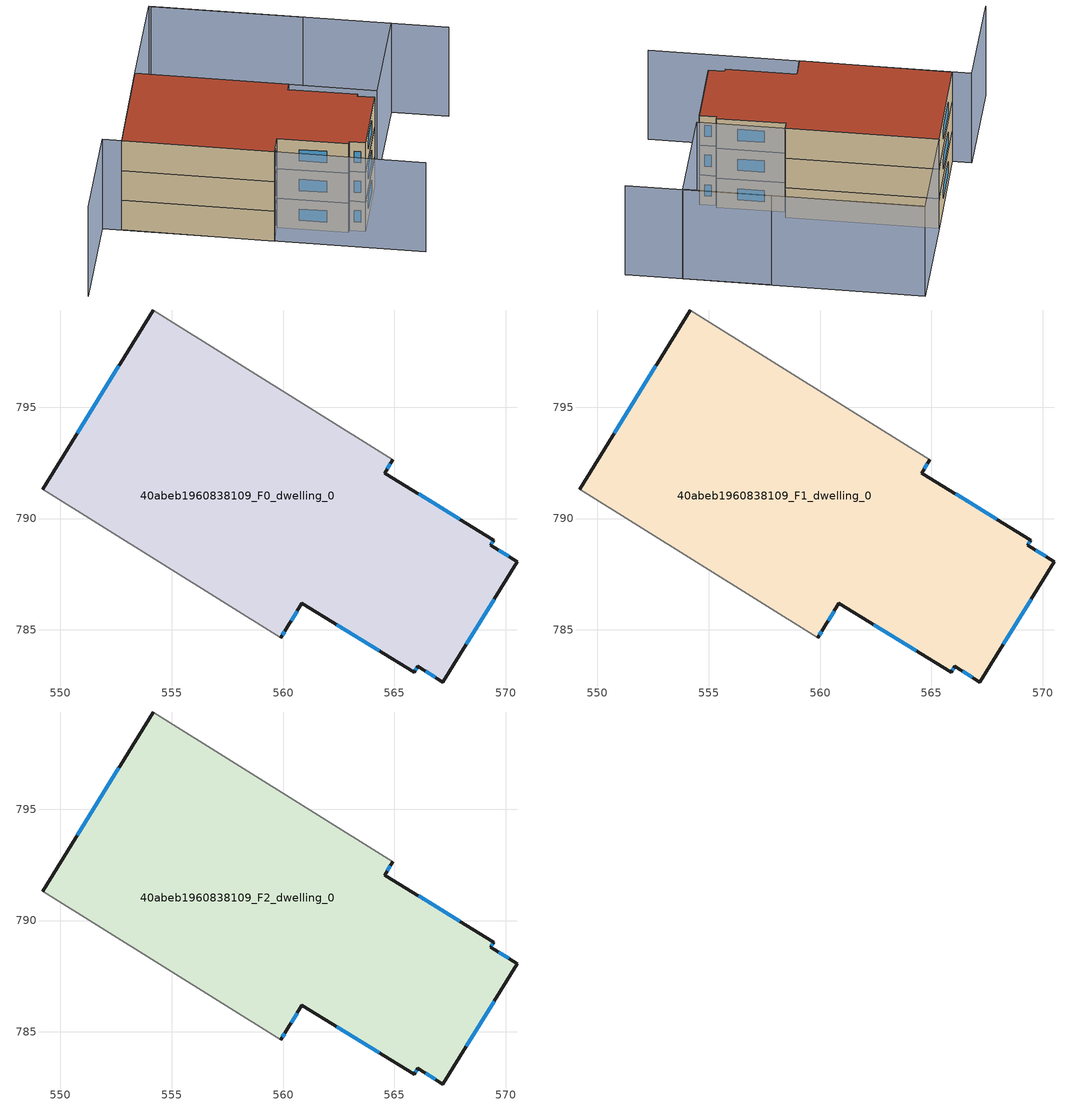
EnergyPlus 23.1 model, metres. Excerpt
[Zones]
40abeb1960838109_F0_dwelling_0
 floor ground (EU_floor_Construction): 564.92,792.65 564.56,792.05 569.45,789.03 569.32,788.81 570.51,788.07 567.18,782.66 566.05,783.36 565.89,783.1 560.84,786.21 560.15,785.06 559.9,784.64 549.21,791.32 554.17,799.37 z0
 wall outside (EU_wall_Construction): 559.9,784.64 560.15,785.06 560.84,786.21 565.89,783.1 566.05,783.36 567.18,782.66 570.51,788.07 569.32,788.81 569.45,789.03 564.56,792.05 564.92,792.65 / 554.17,799.37 549.21,791.32 z0:3
 wall adiabatic (EU_wall_Construction): 549.21,791.32 559.9,784.64 / 564.92,792.65 554.17,799.37 z0:3
 window (EU_Window_Construction): 570.14,788.3 569.69,788.58 / 568.22,784.35 569.48,786.39 / 566.4,783.14 566.83,782.88 / 565.94,783.18 566,783.28 / 562.42,785.24 564.32,784.07 / 560.37,785.42 560.63,785.85 / 559.98,784.77 560.07,784.93 / 552.63,796.86 550.76,793.83 / 564.67,792.23 564.81,792.46 / 567.93,789.97 566.08,791.11 / 569.36,788.88 569.41,788.96 z0.93:2.07
40abeb1960838109_F1_dwelling_0
 floor to 40abeb1960838109_F0_dwelling_0 (EU_floor_Construction): 564.92,792.65 564.56,792.05 569.45,789.03 569.32,788.81 570.51,788.07 567.18,782.66 566.05,783.36 565.89,783.1 560.84,786.21 560.15,785.06 559.9,784.64 549.21,791.32 554.17,799.37 z3
 wall outside (EU_wall_Construction): 559.9,784.64 560.15,785.06 560.84,786.21 565.89,783.1 566.05,783.36 567.18,782.66 570.51,788.07 569.32,788.81 569.45,789.03 564.56,792.05 564.92,792.65 / 554.17,799.37 549.21,791.32 z3:6
 wall adiabatic (EU_wall_Construction): 549.21,791.32 559.9,784.64 / 564.92,792.65 554.17,799.37 z3:6
 window (EU_Window_Construction): 570.14,788.3 569.69,788.58 / 568.22,784.35 569.48,786.39 / 566.4,783.14 566.83,782.88 / 565.94,783.18 566,783.28 / 562.42,785.24 564.32,784.07 / 560.37,785.42 560.63,785.85 / 559.98,784.77 560.07,784.93 / 552.63,796.86 550.76,793.83 / 564.67,792.23 564.81,792.46 / 567.93,789.97 566.08,791.11 / 569.36,788.88 569.41,788.96 z3.93:5.07
40abeb1960838109_F2_dwelling_0
 floor to 40abeb1960838109_F1_dwelling_0 (EU_floor_Construction): 564.92,792.65 564.56,792.05 569.45,789.03 569.32,788.81 570.51,788.07 567.18,782.66 566.05,783.36 565.89,783.1 560.84,786.21 560.15,785.06 559.9,784.64 549.21,791.32 554.17,799.37 z6
 wall outside (EU_wall_Construction): 559.9,784.64 560.15,785.06 560.84,786.21 565.89,783.1 566.05,783.36 567.18,782.66 570.51,788.07 569.32,788.81 569.45,789.03 564.56,792.05 564.92,792.65 / 554.17,799.37 549.21,791.32 z6:9
 wall adiabatic (EU_wall_Construction): 549.21,791.32 559.9,784.64 / 564.92,792.65 554.17,799.37 z6:9
 window (EU_Window_Construction): 570.14,788.3 569.69,788.58 / 568.22,784.35 569.48,786.39 / 566.4,783.14 566.83,782.88 / 565.94,783.18 566,783.28 / 562.42,785.24 564.32,784.07 / 560.37,785.42 560.63,785.85 / 559.98,784.77 560.07,784.93 / 552.63,796.86 550.76,793.83 / 564.67,792.23 564.81,792.46 / 567.93,789.97 566.08,791.11 / 569.36,788.88 569.41,788.96 z6.93:8.07
 roof outside (EU_roof_Construction): 567.18,782.66 570.51,788.07 569.32,788.81 569.45,789.03 564.56,792.05 564.92,792.65 554.17,799.37 549.21,791.32 559.9,784.64 560.15,785.06 560.84,786.21 565.89,783.1 566.05,783.36 z9
shading: 580.13,794.36 559.33,807.21 / 542.88,784.14 547.89,792.15 / 547.89,792.15 570.46,778.05 / 559.18,807.38 576.09,796.81 / 576.09,796.81 571.08,788.79 / 571.08,788.79 554.17,799.37 / 554.17,799.37 559.18,807.38 z0:9
[Building]
EU S2 Campaign: North Axis=0; Terrain=City; Solar Distribution=FullExterior
[Site:Location]
Montreal-Trudeau.Intl.AP: Latitude=45.4667; Longitude=-73.75; Time Zone=-5; Elevation=36
[SizingPeriod:WeatherFileDays]
AnnualSizingPeriod: Begin Month=1; Begin Day of Month=1; End Month=12; End Day of Month=31; Day of Week for Start Day=Monday; Use Weather File Daylight Saving Period=No; Use Weather File Rain and Snow Indicators=No
[MATERIAL]
EU_InternalMass_Material: Roughness=MediumRough; Thickness=0.1; Conductivity=1; Density=1800; Specific Heat=900; Thermal Absorptance=0.9; Solar Absorptance=0.7; Visible Absorptance=0.7
[MATERIAL:NOMASS] Roughness=MediumRough; Thermal Absorptance=0.9; Solar Absorptance=0.7; Visible Absorptance=0.7
Name | Thermal Resistance
EU_wall_NoMass; EU_floor_NoMass | 1.36485
EU_roof_NoMass | 2.55992
[WINDOWMATERIAL:SIMPLEGLAZINGSYSTEM]
EU_Window_SimpleGlazing: UFactor=3.92339; Solar Heat Gain Coefficient=0.8; Visible Transmittance=0.8
[CONSTRUCTION]
EU_wall_Construction: EU_wall_NoMass
EU_roof_Construction: EU_roof_NoMass
EU_floor_Construction: EU_floor_NoMass
EU_Window_Construction: EU_Window_SimpleGlazing
EU_InternalMass_Construction: EU_InternalMass_Material
[ZONE] Type=1; Multiplier=1; Ceiling Height=autocalculate; Floor Area=autocalculate; Part of Total Floor Area=Yes
Name | Volume
40abeb1960838109_F0_dwelling_0 | 505.198
40abeb1960838109_F1_dwelling_0; 40abeb1960838109_F2_dwelling_0 | 505.197
[INTERNALMASS] Construction=EU_InternalMass_Construction; Surface Area=168.399
Name | Zone or ZoneList
40abeb1960838109_F0_dwelling_0_EU_InternalMass | 40abeb1960838109_F0_dwelling_0
40abeb1960838109_F1_dwelling_0_EU_InternalMass | 40abeb1960838109_F1_dwelling_0
40abeb1960838109_F2_dwelling_0_EU_InternalMass | 40abeb1960838109_F2_dwelling_0
[OTHEREQUIPMENT] Fuel Type=Electricity; Design Level Calculation Method=Watts/Area; Power per Zone Floor Area=1; Fraction Latent=0; Fraction Radiant=0; Fraction Lost=0; Carbon Dioxide Generation Rate=0; EndUse Subcategory=EU_Step8_InternalGains
Name | Zone or ZoneList or Space or SpaceList | Schedule
EU_Step8_InternalGain_40abeb1960838109_F0_dwelling_0_f000 | 40abeb1960838109_F0_dwelling_0 | EU_Step8_GainSchedule_40abeb1960838109_F0_dwelling_0_f000
EU_Step8_InternalGain_40abeb1960838109_F1_dwelling_0_f000 | 40abeb1960838109_F1_dwelling_0 | EU_Step8_GainSchedule_40abeb1960838109_F1_dwelling_0_f000
EU_Step8_InternalGain_40abeb1960838109_F2_dwelling_0_f000 | 40abeb1960838109_F2_dwelling_0 | EU_Step8_GainSchedule_40abeb1960838109_F2_dwelling_0_f000
[ZONEVENTILATION:DESIGNFLOWRATE] Schedule=EU_AlwaysOn; Design Flow Rate Calculation Method=AirChanges/Hour; Air Changes per Hour=0.860309; Ventilation Type=Natural; Fan Pressure Rise=0; Fan Total Efficiency=1; Constant Term Coefficient=1; Temperature Term Coefficient=0; Velocity Term Coefficient=0; Velocity Squared Term Coefficient=0; Minimum Indoor Temperature=-100; Maximum Indoor Temperature=100; Delta Temperature=-100; Minimum Outdoor Temperature=-100; Maximum Outdoor Temperature=100; Maximum Wind Speed=40
Name | Zone or ZoneList or Space or SpaceList
EU_ConstantAir_40abeb1960838109_F0_dwelling_0 | 40abeb1960838109_F0_dwelling_0
EU_ConstantAir_40abeb1960838109_F1_dwelling_0 | 40abeb1960838109_F1_dwelling_0
EU_ConstantAir_40abeb1960838109_F2_dwelling_0 | 40abeb1960838109_F2_dwelling_0
[HVACTEMPLATE:THERMOSTAT] Constant Heating Setpoint=20; Constant Cooling Setpoint=50
EU_HeatOnly_40abeb1960838109_F0_dwelling_0; EU_HeatOnly_40abeb1960838109_F1_dwelling_0; EU_HeatOnly_40abeb1960838109_F2_dwelling_0
[HVACTEMPLATE:ZONE:IDEALLOADSAIRSYSTEM] System Availability Schedule=EU_AlwaysOn; Maximum Heating Supply Air Temperature=50; Minimum Cooling Supply Air Temperature=13; Maximum Heating Supply Air Humidity Ratio=0.0156; Minimum Cooling Supply Air Humidity Ratio=0.0077; Heating Limit=NoLimit; Cooling Limit=NoLimit; Heating Availability Schedule=EU_AlwaysOn; Cooling Availability Schedule=EU_CoolingOff; Dehumidification Control Type=ConstantSensibleHeatRatio; Cooling Sensible Heat Ratio=0.7; Dehumidification Setpoint=60; Humidification Control Type=None; Humidification Setpoint=30; Outdoor Air Method=None; Outdoor Air Flow Rate per Person=0.00944; Outdoor Air Flow Rate per Zone Floor Area=0; Outdoor Air Flow Rate per Zone=0; Demand Controlled Ventilation Type=None; Outdoor Air Economizer Type=NoEconomizer; Heat Recovery Type=None; Sensible Heat Recovery Effectiveness=0.7; Latent Heat Recovery Effectiveness=0.65
Name | Template Thermostat
40abeb1960838109_F0_dwelling_0 | EU_HeatOnly_40abeb1960838109_F0_dwelling_0
40abeb1960838109_F1_dwelling_0 | EU_HeatOnly_40abeb1960838109_F1_dwelling_0
40abeb1960838109_F2_dwelling_0 | EU_HeatOnly_40abeb1960838109_F2_dwelling_0
[SIZING:ZONE] Zone Cooling Design Supply Air Temperature Input Method=SupplyAirTemperature; Zone Cooling Design Supply Air Temperature=13; Zone Heating Design Supply Air Temperature Input Method=SupplyAirTemperature; Zone Heating Design Supply Air Temperature=50; Zone Cooling Design Supply Air Humidity Ratio=0.008; Zone Heating Design Supply Air Humidity Ratio=0.008; Cooling Design Air Flow Method=DesignDay; Cooling Design Air Flow Rate=0; Cooling Minimum Air Flow per Zone Floor Area=0.000762; Cooling Minimum Air Flow=0; Cooling Minimum Air Flow Fraction=0.2; Heating Design Air Flow Method=DesignDay; Heating Design Air Flow Rate=0; Heating Maximum Air Flow per Zone Floor Area=0.002032; Heating Maximum Air Flow=0.141576; Heating Maximum Air Flow Fraction=0.3; Account for Dedicated Outdoor Air System=No; Dedicated Outdoor Air System Control Strategy=NeutralSupplyAir; Dedicated Outdoor Air Low Setpoint Temperature for Design=autosize; Dedicated Outdoor Air High Setpoint Temperature for Design=autosize; Zone Load Sizing Method=Sensible Load Only No Latent Load; Zone Latent Cooling Design Supply Air Humidity Ratio Input Method=HumidityRatioDifference; Zone Cooling Design Supply Air Humidity Ratio Difference=0.005; Zone Latent Heating Design Supply Air Humidity Ratio Input Method=HumidityRatioDifference; Zone Humidification Design Supply Air Humidity Ratio Difference=0.005
40abeb1960838109_F0_dwelling_0; 40abeb1960838109_F1_dwelling_0; 40abeb1960838109_F2_dwelling_0
[SCHEDULE:CONSTANT]
Name | Hourly Value
EU_AlwaysOn | 1
EU_CoolingOff | 0
[SCHEDULE:FILE] Column Number=1; Rows to Skip at Top=0; Number of Hours of Data=8760; Column Separator=Comma; Interpolate to Timestep=No; Minutes per Item=60; Adjust Schedule for Daylight Savings=Yes
Name | File
EU_Step8_GainSchedule_40abeb1960838109_F0_dwelling_0_f000 | ../../schedules/40abeb1960838109/40abeb1960838109_F0_dwelling_0_f000_gain.csv
EU_Step8_GainSchedule_40abeb1960838109_F1_dwelling_0_f000 | ../../schedules/40abeb1960838109/40abeb1960838109_F1_dwelling_0_f000_gain.csv
EU_Step8_GainSchedule_40abeb1960838109_F2_dwelling_0_f000 | ../../schedules/40abeb1960838109/40abeb1960838109_F2_dwelling_0_f000_gain.csv
